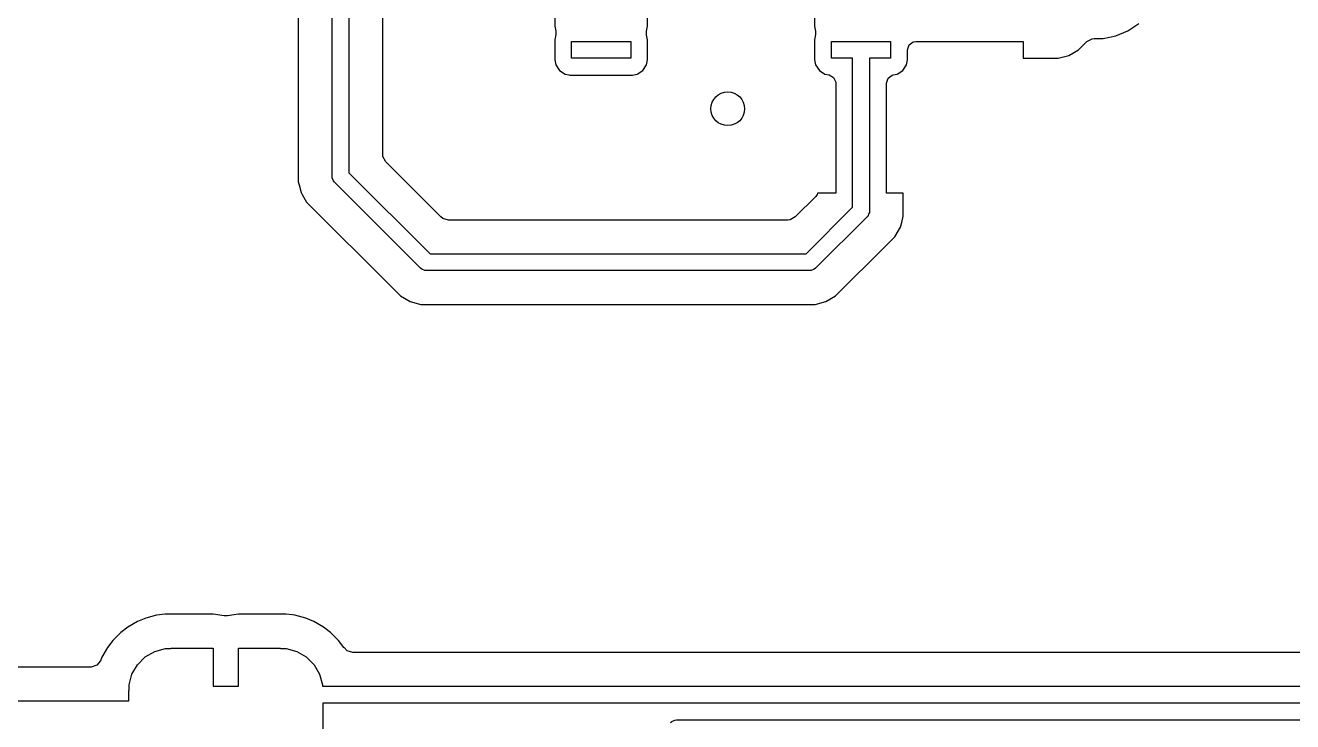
# Model space of a CAD drawing. Extents: x 0.71 to 7.56, y -5.16 to -0.79.
# Drawn here: x 1.857 to 2.449, y -4.046 to -3.721 of the extents above; entities that cross this region are included whole.
import ezdxf

# ---------------------------------------------------------------- set-up
doc = ezdxf.new("R2010")
doc.units = 0
doc.header["$MEASUREMENT"] = 0
doc.layers.add('BLACK', color=7, linetype='CONTINUOUS')

msp = doc.modelspace()

# ---------------------------------------------------------------- linework, layer by layer
at = {"layer": 'BLACK', "linetype": 'CONTINUOUS'}
for p, q in [((2.02404, -3.78115), (2.02404, -2.54648)), ((2.00039, -3.79134), (2.00039, -2.5507)), ((2.00827, -2.54907), (2.00827, -3.78971)), ((1.98463, -2.55925), (1.98463, -3.78874)), ((2.10431, -3.71182), (2.10431, -3.72125)), ((2.14766, -3.72125), (2.14766, -3.71182)), ((2.22557, -3.71182), (2.22557, -3.72125)), ((2.10431, -3.72125), (2.10479, -3.72365)), ((2.10479, -3.72517), (2.10431, -3.72757)), ((2.10479, -3.72365), (2.10479, -3.72517)), ((2.14718, -3.72365), (2.14766, -3.72125)), ((2.14718, -3.72517), (2.14718, -3.72365)), ((2.1472, -3.72527), (2.14718, -3.72517)), ((2.14766, -3.72125), (2.14766, -3.72125)), ((2.22557, -3.72125), (2.22605, -3.72365)), ((2.22605, -3.72517), (2.22557, -3.72757)), ((2.22605, -3.72365), (2.22605, -3.72517)), ((2.36611, -3.7258), (2.37174, -3.72347)), ((2.37174, -3.72347), (2.3768, -3.72008)), ((2.10431, -3.72757), (2.10431, -3.737)), ((2.1122, -3.73622), (2.1122, -3.72835)), ((2.1122, -3.72835), (2.13976, -3.72835)), ((2.13976, -3.72835), (2.13976, -3.73622)), ((2.14766, -3.72757), (2.1472, -3.72527)), ((2.14766, -3.737), (2.14766, -3.72757)), ((2.22557, -3.72757), (2.22557, -3.737)), ((2.23346, -3.73622), (2.23346, -3.72835)), ((2.23346, -3.72835), (2.26102, -3.72835)), ((2.26102, -3.72835), (2.26102, -3.73622)), ((2.26892, -3.73226), (2.26966, -3.72997)), ((2.26966, -3.72997), (2.27161, -3.72856)), ((2.27161, -3.72856), (2.27281, -3.72837)), ((2.27281, -3.72837), (2.32283, -3.72837)), ((2.32283, -3.72837), (2.32283, -3.73624)), ((2.34871, -3.7323), (2.3526, -3.72842)), ((2.3526, -3.72842), (2.35501, -3.7271)), ((2.35501, -3.7271), (2.35605, -3.72699)), ((2.35605, -3.72699), (2.36013, -3.72699)), ((2.36013, -3.72699), (2.36611, -3.7258)), ((2.36013, -3.72699), (2.36013, -3.72699)), ((2.10431, -3.737), (2.10431, -3.737)), ((2.10431, -3.737), (2.10477, -3.7393)), ((2.13976, -3.73622), (2.1122, -3.73622)), ((2.1472, -3.7393), (2.14766, -3.737)), ((2.22557, -3.737), (2.22557, -3.737)), ((2.22557, -3.737), (2.22603, -3.7393)), ((2.24331, -3.73622), (2.23346, -3.73622)), ((2.24331, -3.80585), (2.24331, -3.73622)), ((2.26102, -3.73622), (2.25118, -3.73622)), ((2.25118, -3.73622), (2.25118, -3.80748)), ((2.26846, -3.7393), (2.26892, -3.737)), ((2.26892, -3.737), (2.26892, -3.73226)), ((2.32283, -3.73624), (2.33921, -3.73624)), ((2.33921, -3.73624), (2.34422, -3.7349)), ((2.33921, -3.73624), (2.33921, -3.73624)), ((2.34422, -3.7349), (2.34871, -3.7323)), ((2.10477, -3.7393), (2.10477, -3.7393)), ((2.10477, -3.7393), (2.10651, -3.74191)), ((2.10651, -3.74191), (2.10912, -3.74366)), ((2.14284, -3.74366), (2.14545, -3.74191)), ((2.14545, -3.74191), (2.1472, -3.7393)), ((2.22603, -3.7393), (2.22603, -3.7393)), ((2.22603, -3.7393), (2.22777, -3.74191)), ((2.22777, -3.74191), (2.23038, -3.74366)), ((2.2641, -3.74366), (2.26671, -3.74191)), ((2.26671, -3.74191), (2.26846, -3.7393)), ((2.10912, -3.74366), (2.11088, -3.744)), ((2.11088, -3.744), (2.11143, -3.74411)), ((2.11143, -3.74411), (2.11143, -3.74411)), ((2.11143, -3.74411), (2.11143, -3.74411)), ((2.11143, -3.74411), (2.11143, -3.74411)), ((2.11143, -3.74411), (2.14054, -3.74411)), ((2.14054, -3.74411), (2.14284, -3.74366)), ((2.14054, -3.74411), (2.14054, -3.74411)), ((2.23038, -3.74366), (2.23228, -3.74403)), ((2.23228, -3.74403), (2.23438, -3.74521)), ((2.23438, -3.74521), (2.23539, -3.7474)), ((2.23539, -3.7474), (2.23541, -3.74786)), ((2.23541, -3.74786), (2.23541, -3.79921)), ((2.25907, -3.74786), (2.25982, -3.74556)), ((2.25907, -3.79921), (2.25907, -3.74786)), ((2.25982, -3.74556), (2.26177, -3.74415)), ((2.26177, -3.74415), (2.26221, -3.74403)), ((2.26221, -3.74403), (2.2641, -3.74366)), ((2.02415, -3.78219), (2.02404, -3.78115)), ((2.02547, -3.78461), (2.02415, -3.78219)), ((1.98463, -3.78874), (1.98463, -3.79393)), ((2.00827, -3.78971), (2.04612, -3.82756)), ((2.05122, -3.81036), (2.02547, -3.78461)), ((1.98463, -3.79393), (1.98501, -3.79535)), ((1.98501, -3.79535), (1.98597, -3.79894)), ((2.00047, -3.79211), (2.00039, -3.79134)), ((2.00106, -3.79353), (2.00047, -3.79211)), ((2.00155, -3.79412), (2.00106, -3.79353)), ((2.0417, -3.83428), (2.00155, -3.79412)), ((1.98597, -3.79894), (1.9865, -3.79987)), ((1.9865, -3.79987), (1.98856, -3.80344)), ((2.22611, -3.80075), (2.2165, -3.81036)), ((2.22676, -3.79994), (2.22611, -3.80075)), ((2.22698, -3.79921), (2.22676, -3.79994)), ((2.23541, -3.79921), (2.22698, -3.79921)), ((2.26695, -3.79921), (2.25907, -3.79921)), ((2.26695, -3.80489), (2.26695, -3.79921)), ((1.98856, -3.80344), (2.02872, -3.8436)), ((2.2216, -3.82756), (2.24331, -3.80585)), ((2.25118, -3.80748), (2.25111, -3.80825)), ((2.26695, -3.81007), (2.26695, -3.80489)), ((2.05203, -3.81102), (2.05122, -3.81036)), ((2.05467, -3.81179), (2.05203, -3.81102)), ((2.21304, -3.81179), (2.05467, -3.81179)), ((2.21408, -3.81168), (2.21304, -3.81179)), ((2.2165, -3.81036), (2.21408, -3.81168)), ((2.25003, -3.81026), (2.22601, -3.83428)), ((2.25052, -3.80967), (2.25003, -3.81026)), ((2.25074, -3.80913), (2.25052, -3.80967)), ((2.25111, -3.80825), (2.25074, -3.80913)), ((2.26561, -3.81509), (2.2662, -3.81288)), ((2.2662, -3.81288), (2.26695, -3.81007)), ((2.25934, -3.82325), (2.26301, -3.81958)), ((2.26301, -3.81958), (2.26561, -3.81509)), ((2.23533, -3.84726), (2.25894, -3.82365)), ((2.25894, -3.82365), (2.25934, -3.82325)), ((2.25894, -3.82365), (2.25894, -3.82365)), ((2.25934, -3.82325), (2.25934, -3.82325)), ((2.04612, -3.82756), (2.2216, -3.82756)), ((2.0423, -3.83477), (2.0417, -3.83428)), ((2.04372, -3.83536), (2.0423, -3.83477)), ((2.04449, -3.83543), (2.04372, -3.83536)), ((2.22323, -3.83543), (2.04449, -3.83543)), ((2.224, -3.83536), (2.22323, -3.83543)), ((2.22542, -3.83477), (2.224, -3.83536)), ((2.22601, -3.83428), (2.22542, -3.83477)), ((2.02872, -3.8436), (2.03239, -3.84726)), ((2.03239, -3.84726), (2.03688, -3.84986)), ((2.23083, -3.84986), (2.23533, -3.84726)), ((2.03688, -3.84986), (2.04189, -3.8512)), ((2.04189, -3.8512), (2.04189, -3.8512)), ((2.04189, -3.8512), (2.22582, -3.8512)), ((2.22582, -3.8512), (2.23083, -3.84986)), ((2.22582, -3.8512), (2.22582, -3.8512)), ((1.91847, -3.99639), (1.91347, -3.99773)), ((1.92261, -3.99585), (1.91847, -3.99639)), ((1.91847, -3.99639), (1.91847, -3.99639)), ((1.94488, -3.99585), (1.92261, -3.99585)), ((1.92261, -3.99585), (1.92261, -3.99585)), ((1.95002, -3.99666), (1.94488, -3.99585)), ((1.95155, -3.99666), (1.95002, -3.99666)), ((1.95669, -3.99585), (1.95155, -3.99666)), ((1.97897, -3.99585), (1.95669, -3.99585)), ((1.98191, -3.99623), (1.97897, -3.99585)), ((1.97897, -3.99585), (1.97897, -3.99585)), ((1.9831, -3.99639), (1.98191, -3.99623)), ((1.98811, -3.99773), (1.9831, -3.99639)), ((1.90513, -4.00192), (1.90182, -4.00446)), ((1.90962, -3.99933), (1.90513, -4.00192)), ((1.91347, -3.99773), (1.90962, -3.99933)), ((1.90962, -3.99933), (1.90962, -3.99933)), ((1.99196, -3.99933), (1.98811, -3.99773)), ((1.98811, -3.99773), (1.98811, -3.99773)), ((1.98811, -3.99773), (1.98811, -3.99773)), ((1.99645, -4.00192), (1.99196, -3.99933)), ((1.99196, -3.99933), (1.99196, -3.99933)), ((1.99975, -4.00446), (1.99645, -4.00192)), ((1.89816, -4.00812), (1.89562, -4.01143)), ((1.90182, -4.00446), (1.89816, -4.00812)), ((1.89816, -4.00812), (1.89816, -4.00812)), ((1.90182, -4.00446), (1.90182, -4.00446)), ((2.00342, -4.00812), (1.99975, -4.00446)), ((1.99975, -4.00446), (1.99975, -4.00446)), ((2.00596, -4.01143), (2.00342, -4.00812)), ((2.00342, -4.00812), (2.00342, -4.00812)), ((1.89562, -4.01143), (1.89303, -4.01592)), ((1.91321, -4.01588), (1.91766, -4.01331)), ((1.91766, -4.01331), (1.92263, -4.01198)), ((1.92263, -4.01198), (1.9252, -4.01198)), ((1.9252, -4.01198), (1.9252, -4.01181)), ((1.9252, -4.01181), (1.94488, -4.01181)), ((1.94488, -4.01181), (1.94488, -4.02953)), ((1.95669, -4.02953), (1.95669, -4.01181)), ((1.95669, -4.01181), (1.97638, -4.01181)), ((1.97638, -4.01181), (1.97638, -4.01198)), ((1.97638, -4.01198), (1.97895, -4.01198)), ((1.97895, -4.01198), (1.98391, -4.01331)), ((1.98391, -4.01331), (1.98836, -4.01588)), ((2.00604, -4.01156), (2.00596, -4.01143)), ((2.00609, -4.01153), (2.00604, -4.01156)), ((2.00748, -4.01298), (2.00609, -4.01153)), ((2.01012, -4.01376), (2.00748, -4.01298)), ((2.78312, -4.01376), (2.01012, -4.01376)), ((1.8878, -4.02065), (1.72122, -4.02065)), ((1.88798, -4.02065), (1.8878, -4.02065)), ((1.89059, -4.01978), (1.88798, -4.02065)), ((1.89231, -4.01764), (1.89059, -4.01978)), ((1.89303, -4.01592), (1.89231, -4.01764)), ((1.89303, -4.01592), (1.89303, -4.01592)), ((1.90701, -4.02396), (1.90958, -4.01951)), ((1.90958, -4.01951), (1.91321, -4.01588)), ((1.98836, -4.01588), (1.992, -4.01951)), ((1.992, -4.01951), (1.99456, -4.02396)), ((1.90568, -4.02893), (1.90701, -4.02396)), ((1.99456, -4.02396), (1.99589, -4.02893)), ((1.90551, -4.03642), (1.90551, -4.0315)), ((1.90551, -4.0315), (1.90568, -4.0315)), ((1.90568, -4.0315), (1.90568, -4.02893)), ((1.94488, -4.02953), (1.95669, -4.02953)), ((1.99589, -4.02893), (1.99589, -4.02953)), ((1.99589, -4.02953), (2.79168, -4.02953)), ((1.71267, -4.03642), (1.90551, -4.03642)), ((2.79331, -4.0374), (1.99606, -4.0374)), ((1.99606, -4.0374), (1.99606, -4.05118)), ((2.15828, -4.04643), (2.15888, -4.04594)), ((2.15888, -4.04594), (2.1603, -4.04535)), ((2.1603, -4.04535), (2.16106, -4.04528)), ((2.16106, -4.04528), (2.7982, -4.04528))]:
    msp.add_line(p, q, dxfattribs=at)
at = {"layer": 'BLACK'}
msp.add_circle((2.18504, -3.75984), 0.00787, dxfattribs=at)

doc.saveas('drawing.dxf')
